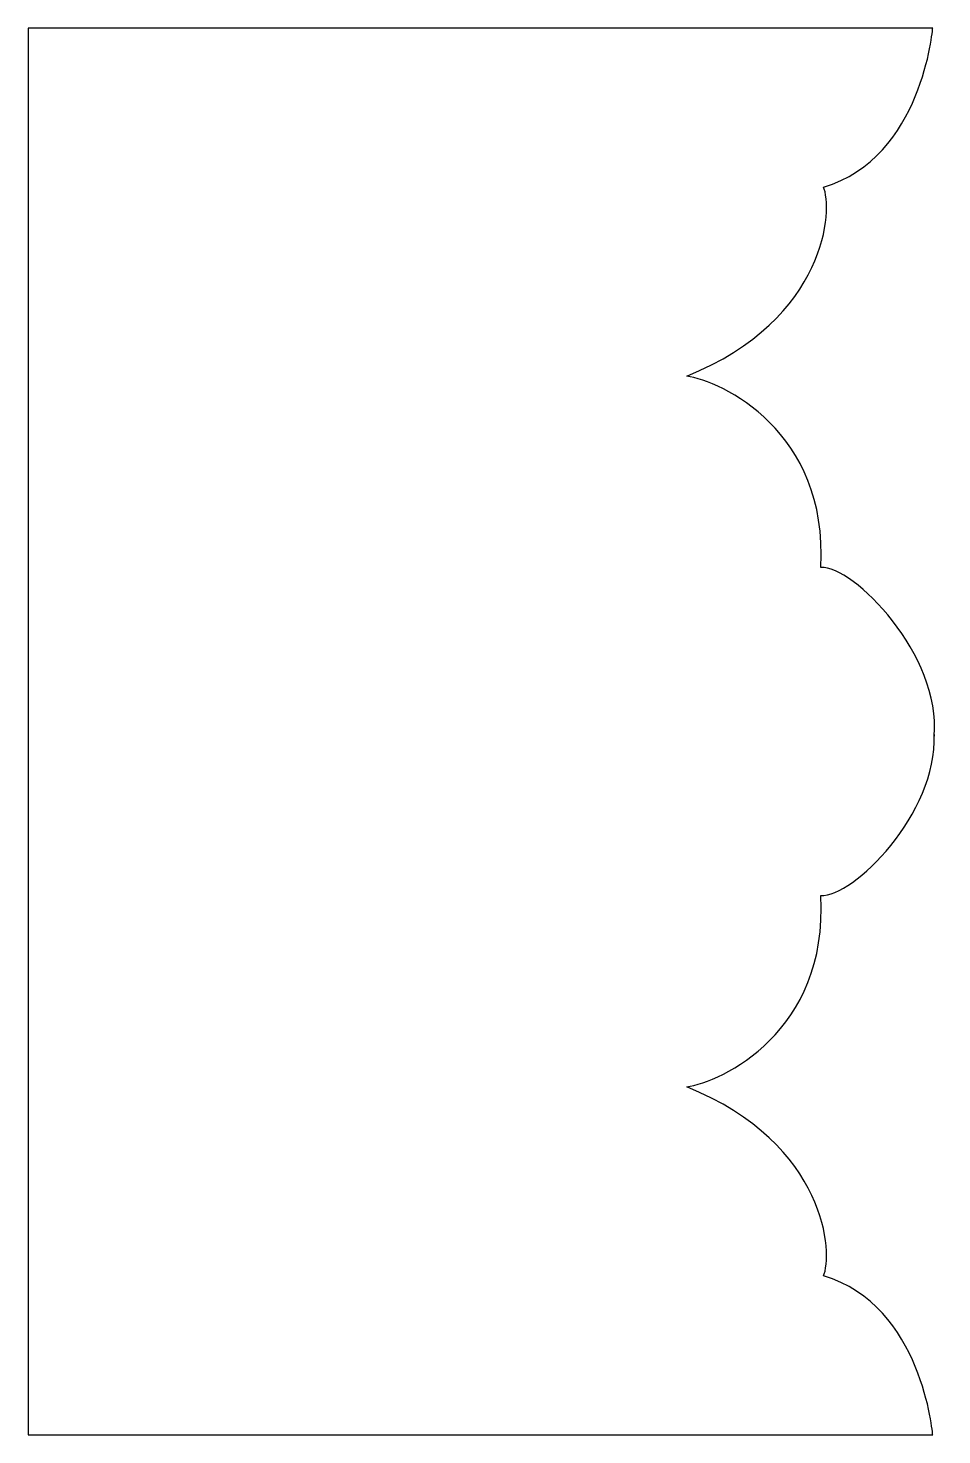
# Model space of a CAD drawing. Header units: centimetres. Extents: x -7.3 to 7.3, y -11.2 to 11.2.
import ezdxf

# ---------------------------------------------------------------- set-up
doc = ezdxf.new("R2010")
doc.units = ezdxf.units.CM
doc.header["$MEASUREMENT"] = 0
doc.layers.add('Camada 1', color=7, linetype='Continuous')

msp = doc.modelspace()

# ---------------------------------------------------------------- linework, layer by layer
at = {"layer": 'Camada 1'}
msp.add_open_spline([(-7.25503, 0), (-7.25503, 0), (-7.25503, 11.18185), (-7.25503, 11.18185), (-7.25503, 11.18185), (-7.25503, 11.18185), (7.12727, 11.18185), (7.12727, 11.18185), (7.12727, 11.18185), (7.12727, 11.18185), (6.96921, 9.12725), (5.38877, 8.65309), (5.38877, 8.65309), (5.54683, 8.33702), (5.46775, 6.55894), (3.21559, 5.65017), (3.21559, 5.65017), (3.76875, 5.57119), (5.46775, 4.78093), (5.34924, 2.60778), (5.34924, 2.60778), (5.86354, 2.6445), (7.27321, 1.20282), (7.15023, -0.07343), (7.15023, -0.07343), (7.15023, -0.07343), (7.14846, -0.04761), (7.14846, -0.04761), (7.14846, -0.04761), (7.20984, -1.30234), (5.85322, -2.64375), (5.34924, -2.6078), (5.34924, -2.6078), (5.46775, -4.78098), (3.76878, -5.57119), (3.21559, -5.65019), (3.21559, -5.65019), (5.46775, -6.55893), (5.54681, -8.33706), (5.38877, -8.65311), (5.38877, -8.65311), (6.96921, -9.12727), (7.12727, -11.18184), (7.12727, -11.18184), (7.12727, -11.18184), (7.12727, -11.18184), (-7.25503, -11.18182), (-7.25503, -11.18182), (-7.25503, -11.18182), (-7.25503, -11.18182), (-7.25503, 0), (-7.25503, 0)], degree=3, knots=[0, 0, 0, 0, 0.07142857, 0.07142857, 0.07142857, 0.07142857, 0.14285714, 0.14285714, 0.14285714, 0.14285714, 0.21428571, 0.21428571, 0.21428571, 0.21428571, 0.28571429, 0.28571429, 0.28571429, 0.28571429, 0.35714286, 0.35714286, 0.35714286, 0.35714286, 0.42857143, 0.42857143, 0.42857143, 0.42857143, 0.5, 0.5, 0.5, 0.5, 0.57142857, 0.57142857, 0.57142857, 0.57142857, 0.64285714, 0.64285714, 0.64285714, 0.64285714, 0.71428571, 0.71428571, 0.71428571, 0.71428571, 0.78571429, 0.78571429, 0.78571429, 0.78571429, 0.85714286, 0.85714286, 0.85714286, 0.85714286, 1, 1, 1, 1], dxfattribs=at)

doc.saveas('drawing.dxf')
